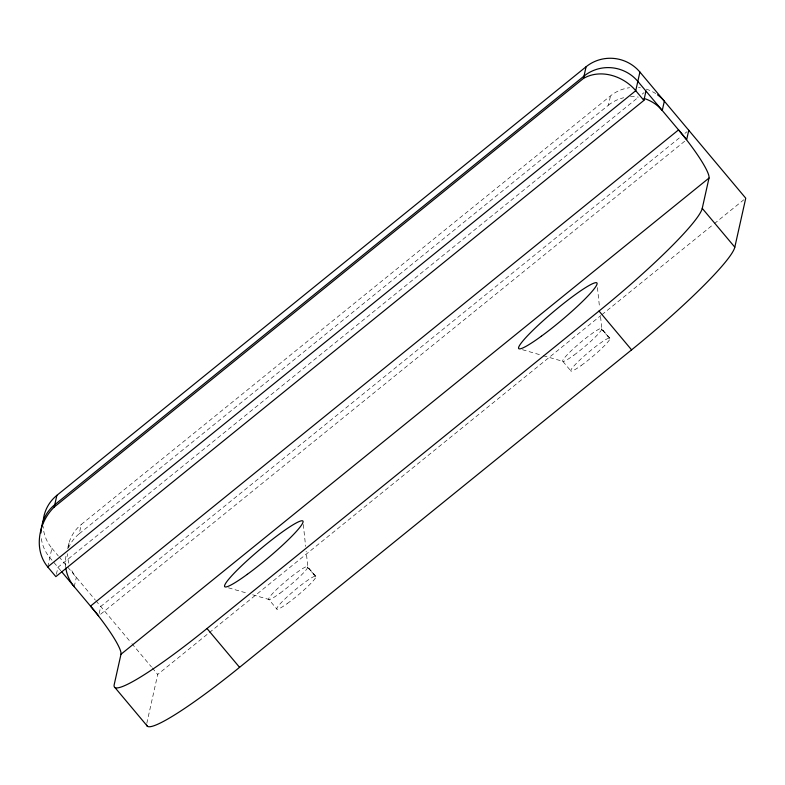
<?xml version="1.0" encoding="UTF-8"?>
<svg xmlns="http://www.w3.org/2000/svg" width="785" height="785" viewBox="0 0 785 785"><rect width="100%" height="100%" fill="white"/><g stroke="black" fill="none" stroke-linecap="round" stroke-linejoin="round"><path stroke-width="0.59" stroke-dasharray="3.92 2.94" d="M47.718 566.927L51.889 548.273A38.259 37.572 12.6 0 1 43.146 526.529M56.383 574.296L57.953 567.3L638.352 97.261M68.148 546.9L69.188 542.239M68.432 547.979A38.259 37.572 12.6 0 1 79.206 533.79L81.297 524.458L610.514 95.868A38.259 37.572 12.6 0 1 629.619 87.694M74.232 586.709L76.312 577.387A38.259 37.572 12.6 0 1 70.728 568.458M99.175 613.487L100.735 606.491L681.135 136.453M146.785 723.387L157.726 674.423L600.888 315.521M79.206 533.79L608.434 105.19L610.514 95.868M642.159 94.171L644.063 92.63M684.952 133.362L686.855 131.821M100.558 614.282L684.775 141.153M601.84 314.756L713.349 224.451M714.301 223.676L743.846 199.753M522.447 349.708L540.914 355.026M543.22 355.693L562.806 361.326L570.94 371.03M228.435 587.818L248.04 593.46M252.652 594.785L268.794 599.436L276.928 609.131M609.866 338.109L600.917 328.375L610.004 338.698L601.86 328.993L600.339 314.785M315.855 576.219L306.906 566.485L315.992 576.798L307.857 567.104L306.16 551.296M51.889 548.273L58.198 555.78M58.983 556.722L95.221 599.917M95.888 600.711L131.115 642.699M131.89 643.631L151.466 666.956M152.251 667.888L157.726 674.423M60.837 570.744L49.808 557.595A38.259 37.572 12.6 0 1 41.232 537.784M597.424 287.555L599.455 306.503M303.295 524.547L305.64 546.429M68.844 563.188A38.259 37.572 12.6 0 1 67.5 553.71M67.765 548.862A38.259 37.572 12.6 0 1 81.297 524.458M638.46 87.557A38.259 37.572 12.6 0 1 640.423 87.802M646.183 89.117A38.259 37.572 12.6 0 1 655.701 93.562M65.655 566.898A38.259 37.572 12.6 0 1 66.136 555.309M608.434 105.19A38.259 37.572 12.6 0 1 623.732 97.713M630.453 96.751A38.259 37.572 12.6 0 1 638.333 97.124M280 593.205A25.503 2.934 -40 0 0 307.798 566.593A25.503 2.934 -40 0 0 276.958 589.123A25.503 2.934 -40 0 0 280 593.205M287.212 603.577A25.503 2.934 -40 0 0 316.012 576.445A25.503 2.934 -40 0 0 285.956 598.003A25.503 2.934 -40 0 0 287.212 603.577M574.012 355.095A25.503 2.934 -40 0 0 601.81 328.493A25.503 2.934 -40 0 0 570.97 351.013A25.503 2.934 -40 0 0 574.012 355.095M581.224 365.467A25.503 2.934 -40 0 0 610.023 338.345A25.503 2.934 -40 0 0 579.968 359.893A25.503 2.934 -40 0 0 581.224 365.467"/><path stroke-width="1.18" d="M645.967 91.089L643.886 100.411L55.863 576.632L47.718 566.927C33.235 549.372 38.651 522.035 54.263 507.012L56.873 495.345L586.091 66.754A38.259 37.572 12.6 0 1 639.912 72.053L745.75 198.203L734.809 247.177A127.513 14.68 -40 0 1 631.591 349.865L239.572 667.338A127.513 14.68 -40 0 1 146.707 725.163M120.988 654.258L114.218 684.579A127.513 14.68 -40 0 0 207.005 628.52L599.024 311.046A127.513 14.68 -40 0 0 702.241 208.359L709.012 178.048A51.005 7.546 51 0 0 678.534 129.898L90.51 606.118A51.005 7.546 51 0 1 120.988 654.258L709.012 178.048M54.263 507.012L583.481 78.412L586.091 66.754M639.912 72.053L635.742 90.707L47.718 566.927M688.759 130.281L686.679 139.602L637.832 81.385A38.259 37.572 12.6 0 0 584.011 76.086L54.783 504.677A38.259 37.572 12.6 0 0 40.987 532.956M583.481 78.412C600.76 68.462 623.594 76.076 635.742 90.707L643.886 100.411M702.241 208.359L734.809 247.177M599.024 311.046L631.591 349.865M207.005 628.52L239.572 667.338M61.622 571.686L98.655 615.823M114.904 687.493L147.472 726.311M43.106 522.653A38.259 37.572 12.6 0 1 56.873 495.345M74.232 586.709A38.259 37.572 12.6 0 1 65.783 567.849M657.477 94.779A38.259 37.572 12.6 0 1 664.336 101.167L662.255 110.499A38.259 37.572 12.6 0 0 644.092 98.449M247.324 574.316A51.005 5.868 -40 0 0 302.932 521.112A51.005 5.868 -40 0 0 241.231 566.152A51.005 5.868 -40 0 0 247.324 574.316M541.336 336.215A51.005 5.868 -40 0 0 596.943 283.002A51.005 5.868 -40 0 0 535.242 328.051A51.005 5.868 -40 0 0 541.336 336.215"/></g></svg>
